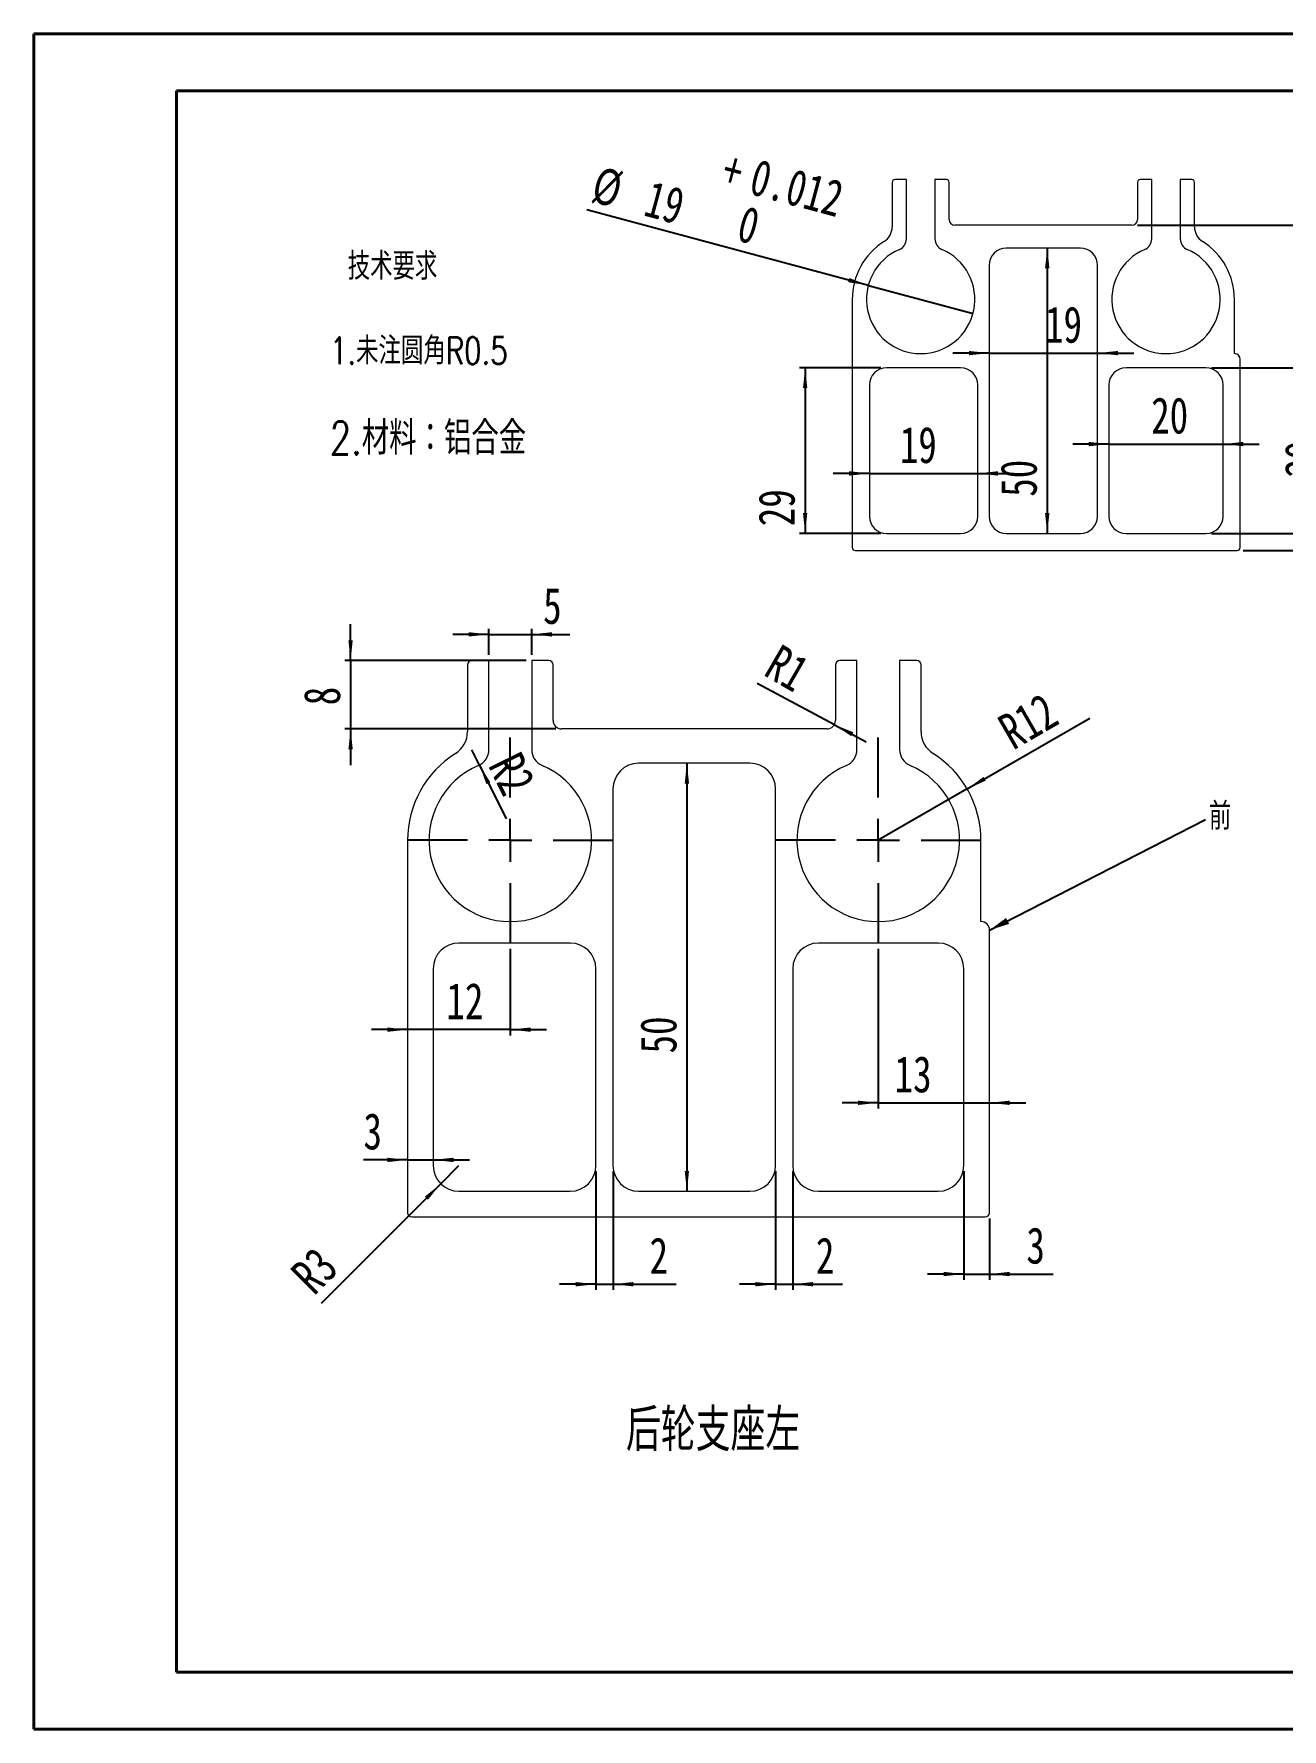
# Model space of a CAD drawing. Header units: millimetres. Extents: x 0 to 420, y 0 to 297.
# Drawn here: x 0.1 to 218.9, y 0.2 to 297.2 of the extents above; entities that cross this region are included whole.
import ezdxf

# ---------------------------------------------------------------- set-up
doc = ezdxf.new("R2010")
doc.units = ezdxf.units.MM
doc.layers.add('FORMAT', color=7, linetype='Continuous')
doc.styles.add('SLDTEXTSTYLE0', font='TXT', dxfattribs={"width": 0.75, "bigfont": 'bigfont'})
doc.styles.add('SLDTEXTSTYLE1', font='TXT', dxfattribs={"width": 0.75})
doc.dimstyles.new('SLDDIMSTYLE0', dxfattribs={"dimtxt": 6.35, "dimasz": 3.556, "dimexe": 0, "dimexo": 0.0625, "dimgap": 1.5875, "dimtad": 1, "dimdec": 6, "dimlfac": 0.666667, "dimrnd": 1e-09, "dimzin": 12, "dimdsep": 46, "dimtxsty": 'SLDTEXTSTYLE1', "dimsah": 1, "dimcen": 0.09, "dimadec": 0, "dimazin": 3, "dimtfac": 1, "dimtmove": 0, "dimatfit": 0, "dimfxl": 0, "dimfrac": 2, "dimtolj": 1, "dimtzin": 12, "dimarcsym": 0})
doc.dimstyles.new('SLDDIMSTYLE1', dxfattribs={"dimtxt": 6.35, "dimasz": 3.556, "dimexe": 0, "dimexo": 0.0625, "dimgap": 1.5875, "dimtad": 1, "dimlfac": 0.666667, "dimrnd": 1e-09, "dimzin": 12, "dimdsep": 46, "dimtxsty": 'SLDTEXTSTYLE1', "dimsah": 1, "dimcen": 0, "dimadec": 0, "dimazin": 3, "dimtfac": 1, "dimtofl": 0, "dimtmove": 0, "dimatfit": 3, "dimfxl": 0, "dimfrac": 2, "dimtolj": 1, "dimtzin": 12, "dimarcsym": 0})
doc.dimstyles.new('SLDDIMSTYLE10', dxfattribs={"dimtxt": 6.35, "dimasz": 3.556, "dimexe": 0, "dimexo": 0.0625, "dimgap": 1.5875, "dimtad": 1, "dimdec": 3, "dimrnd": 1e-09, "dimzin": 12, "dimdsep": 46, "dimtxsty": 'SLDTEXTSTYLE1', "dimblk1": 'NONE', "dimsah": 1, "dimcen": 0, "dimadec": 0, "dimazin": 3, "dimtol": 1, "dimtp": 0.012, "dimtfac": 1, "dimtdec": 3, "dimtmove": 0, "dimatfit": 3, "dimldrblk": 'NONE', "dimfxl": 0, "dimfrac": 2, "dimtolj": 1, "dimarcsym": 0})
doc.dimstyles.new('SLDDIMSTYLE2', dxfattribs={"dimtxt": 6.35, "dimasz": 3.556, "dimexe": 0, "dimexo": 0.0625, "dimgap": 1.5875, "dimtad": 1, "dimlfac": 0.666667, "dimrnd": 1e-09, "dimzin": 12, "dimdsep": 46, "dimtxsty": 'SLDTEXTSTYLE1', "dimsah": 1, "dimcen": 0, "dimadec": 0, "dimazin": 3, "dimtfac": 1, "dimtofl": 0, "dimtmove": 1, "dimatfit": 3, "dimfxl": 0, "dimfrac": 2, "dimtolj": 1, "dimtzin": 12, "dimarcsym": 0})
doc.dimstyles.new('SLDDIMSTYLE3', dxfattribs={"dimtxt": 6.35, "dimasz": 3.556, "dimexe": 0, "dimexo": 0.0625, "dimgap": 1.5875, "dimtad": 1, "dimdec": 6, "dimlfac": 0.666667, "dimrnd": 1e-09, "dimzin": 12, "dimdsep": 46, "dimtxsty": 'SLDTEXTSTYLE1', "dimsah": 1, "dimcen": 0.09, "dimadec": 0, "dimazin": 3, "dimtfac": 1, "dimtofl": 0, "dimtmove": 0, "dimatfit": 3, "dimfxl": 0, "dimfrac": 2, "dimtolj": 1, "dimtzin": 12, "dimarcsym": 0})
doc.dimstyles.new('SLDDIMSTYLE4', dxfattribs={"dimtxt": 0.18, "dimasz": 3.556, "dimexe": 0, "dimexo": 0.0625, "dimgap": 0, "dimtad": 0, "dimtih": 1, "dimtoh": 1, "dimdec": 0, "dimrnd": 1e-09, "dimzin": 0, "dimdsep": 46, "dimtxsty": 'Standard', "dimsah": 1, "dimcen": 0.09, "dimadec": 0, "dimazin": 0, "dimtfac": 3.556, "dimtdec": 0, "dimtofl": 0, "dimtmove": 0, "dimatfit": 3, "dimfxl": 0, "dimfrac": 2, "dimtolj": 1, "dimtzin": 0, "dimarcsym": 0})
doc.dimstyles.new('SLDDIMSTYLE8', dxfattribs={"dimtxt": 6.35, "dimasz": 3.556, "dimexe": 0, "dimexo": 0.0625, "dimgap": 1.5875, "dimtad": 1, "dimdec": 6, "dimrnd": 1e-09, "dimzin": 12, "dimdsep": 46, "dimtxsty": 'SLDTEXTSTYLE1', "dimsah": 1, "dimcen": 0.09, "dimadec": 0, "dimazin": 3, "dimtfac": 1, "dimtmove": 0, "dimatfit": 0, "dimfxl": 0, "dimfrac": 2, "dimtolj": 1, "dimtzin": 12, "dimarcsym": 0})
doc.dimstyles.new('SLDDIMSTYLE9', dxfattribs={"dimtxt": 6.35, "dimasz": 3.556, "dimexe": 0, "dimexo": 0.0625, "dimgap": 1.5875, "dimtad": 1, "dimdec": 6, "dimrnd": 1e-09, "dimzin": 12, "dimdsep": 46, "dimtxsty": 'SLDTEXTSTYLE1', "dimsah": 1, "dimcen": 0.09, "dimadec": 0, "dimazin": 3, "dimtfac": 1, "dimtofl": 0, "dimtmove": 0, "dimatfit": 3, "dimfxl": 0, "dimfrac": 2, "dimtolj": 1, "dimtzin": 12, "dimarcsym": 0})

# ---------------------------------------------------------------- blocks, each defined once
blk = doc.blocks.new('_D')
at = {"layer": 'FORMAT'}
for p, q in [((65.59, 99.94), (57.85, 99.94)), ((65.59, 99.94), (70.09, 99.94)), ((70.09, 99.94), (76.44, 99.94))]:
    blk.add_line(p, q, dxfattribs=at)
for points in [[(65.59, 99.94), (62.03, 100.32), (62.03, 99.56)], [(70.09, 99.94), (73.64, 99.56), (73.64, 100.32)]]:
    blk.add_solid(points, dxfattribs=at)
at = {"layer": 'FORMAT', "insert": (57.85, 108.13), "char_height": 6.35, "attachment_point": 1, "style": 'SLDTEXTSTYLE1'}
blk.add_mtext('3', dxfattribs=at)
blk = doc.blocks.new('_D_1')
at = {"layer": 'FORMAT'}
for p, q in [((163.09, 97.94), (163.09, 78.94)), ((167.59, 89.69), (167.59, 78.94)), ((163.09, 79.94), (156.74, 79.94)), ((163.09, 79.94), (167.59, 79.94)), ((167.59, 79.94), (178.75, 79.94))]:
    blk.add_line(p, q, dxfattribs=at)
for points in [[(163.09, 79.94), (159.53, 80.32), (159.53, 79.56)], [(167.59, 79.94), (171.14, 79.56), (171.14, 80.32)]]:
    blk.add_solid(points, dxfattribs=at)
at = {"layer": 'FORMAT', "insert": (174.05, 88.12), "char_height": 6.35, "attachment_point": 1, "style": 'SLDTEXTSTYLE1'}
blk.add_mtext('3', dxfattribs=at)
blk = doc.blocks.new('_D_2')
at = {"layer": 'FORMAT'}
for p, q in [((83.59, 136.94), (83.59, 121.76)), ((65.59, 122.76), (59.24, 122.76)), ((83.59, 122.76), (65.59, 122.76)), ((83.59, 122.76), (89.94, 122.76))]:
    blk.add_line(p, q, dxfattribs=at)
for points in [[(65.59, 122.76), (62.03, 123.14), (62.03, 122.38)], [(83.59, 122.76), (87.14, 122.38), (87.14, 123.14)]]:
    blk.add_solid(points, dxfattribs=at)
at = {"layer": 'FORMAT', "insert": (72.39, 130.94), "char_height": 6.35, "attachment_point": 1, "style": 'SLDTEXTSTYLE1'}
blk.add_mtext('12', dxfattribs=at)
blk = doc.blocks.new('_D_3')
at = {"layer": 'FORMAT'}
for p, q in [((148.09, 136.94), (148.09, 108.94)), ((148.09, 109.94), (141.74, 109.94)), ((148.09, 109.94), (167.59, 109.94)), ((167.59, 109.94), (173.94, 109.94))]:
    blk.add_line(p, q, dxfattribs=at)
for points in [[(148.09, 109.94), (144.53, 110.32), (144.53, 109.56)], [(167.59, 109.94), (171.14, 109.56), (171.14, 110.32)]]:
    blk.add_solid(points, dxfattribs=at)
at = {"layer": 'FORMAT', "insert": (150.95, 118.13), "char_height": 6.35, "attachment_point": 1, "style": 'SLDTEXTSTYLE1'}
blk.add_mtext('13', dxfattribs=at)
blk = doc.blocks.new('_D_4')
at = {"layer": 'FORMAT'}
for p, q in [((130.09, 97.94), (130.09, 77.16)), ((133.09, 97.94), (133.09, 77.16)), ((130.09, 78.16), (123.74, 78.16)), ((130.09, 78.16), (133.09, 78.16)), ((133.09, 78.16), (141.84, 78.16))]:
    blk.add_line(p, q, dxfattribs=at)
for points in [[(130.09, 78.16), (126.53, 78.54), (126.53, 77.78)], [(133.09, 78.16), (136.64, 77.78), (136.64, 78.54)]]:
    blk.add_solid(points, dxfattribs=at)
at = {"layer": 'FORMAT', "insert": (137.15, 86.34), "char_height": 6.35, "attachment_point": 1, "style": 'SLDTEXTSTYLE1'}
blk.add_mtext('2', dxfattribs=at)
blk = doc.blocks.new('_D_5')
at = {"layer": 'FORMAT'}
for p, q in [((98.59, 97.94), (98.59, 77.16)), ((101.59, 97.94), (101.59, 77.16)), ((98.59, 78.16), (92.24, 78.16)), ((98.59, 78.16), (101.59, 78.16)), ((101.59, 78.16), (112.68, 78.16))]:
    blk.add_line(p, q, dxfattribs=at)
for points in [[(98.59, 78.16), (95.03, 78.54), (95.03, 77.78)], [(101.59, 78.16), (105.14, 77.78), (105.14, 78.54)]]:
    blk.add_solid(points, dxfattribs=at)
at = {"layer": 'FORMAT', "insert": (107.99, 86.34), "char_height": 6.35, "attachment_point": 1, "style": 'SLDTEXTSTYLE1'}
blk.add_mtext('2', dxfattribs=at)
blk = doc.blocks.new('_D_6')
at = {"layer": 'FORMAT'}
for q in [(185.19, 177.36), (148.09, 155.94)]:
    blk.add_line((163.68, 164.94), q, dxfattribs=at)
blk.add_solid([(163.68, 164.94), (166.95, 166.39), (166.56, 167.05)], dxfattribs=at)
at = {"layer": 'FORMAT', "insert": (168.54, 177.14), "char_height": 6.35, "attachment_point": 1, "rotation": 30, "style": 'SLDTEXTSTYLE1'}
blk.add_mtext('R12', dxfattribs=at)
blk = doc.blocks.new('_D_7')
at = {"layer": 'FORMAT'}
for p, q in [((55.59, 187.44), (55.59, 193.79)), ((86.34, 187.44), (54.59, 187.44)), ((55.59, 187.44), (55.59, 175.44)), ((91.59, 175.44), (54.59, 175.44)), ((55.59, 175.44), (55.59, 169.09))]:
    blk.add_line(p, q, dxfattribs=at)
for points in [[(55.59, 187.44), (55.97, 190.99), (55.21, 190.99)], [(55.59, 175.44), (55.21, 171.88), (55.97, 171.88)]]:
    blk.add_solid(points, dxfattribs=at)
at = {"layer": 'FORMAT', "insert": (47.4, 179.59), "char_height": 6.35, "attachment_point": 1, "rotation": 90, "style": 'SLDTEXTSTYLE1'}
blk.add_mtext('8', dxfattribs=at)
blk = doc.blocks.new('_D_8')
at = {"layer": 'FORMAT'}
for q in [(74.59, 98.94), (50.42, 74.77)]:
    blk.add_line((71.4, 95.76), q, dxfattribs=at)
blk.add_solid([(71.4, 95.76), (68.62, 93.51), (69.16, 92.97)], dxfattribs=at)
at = {"layer": 'FORMAT', "insert": (44.68, 80.51), "char_height": 6.35, "attachment_point": 1, "rotation": 45, "style": 'SLDTEXTSTYLE1'}
blk.add_mtext('R3', dxfattribs=at)
blk = doc.blocks.new('_D_9')
at = {"layer": 'FORMAT'}
for q in [(126.84, 183.38), (145.99, 173.21)]:
    blk.add_line((140.39, 176.19), q, dxfattribs=at)
blk.add_solid([(140.39, 176.19), (143.35, 174.18), (143.71, 174.86)], dxfattribs=at)
at = {"layer": 'FORMAT', "insert": (130.93, 190.47), "char_height": 6.35, "attachment_point": 1, "rotation": 330, "style": 'SLDTEXTSTYLE1'}
blk.add_mtext('R1', dxfattribs=at)
blk = doc.blocks.new('_D_10')
at = {"layer": 'FORMAT'}
for p, q in [((79.84, 192.01), (73.49, 192.01)), ((79.84, 188.44), (79.84, 193.01)), ((79.84, 192.01), (87.34, 192.01)), ((87.34, 188.44), (87.34, 193.01)), ((87.34, 192.01), (94.04, 192.01))]:
    blk.add_line(p, q, dxfattribs=at)
for points in [[(79.84, 192.01), (76.28, 192.39), (76.28, 191.63)], [(87.34, 192.01), (90.89, 191.63), (90.89, 192.39)]]:
    blk.add_solid(points, dxfattribs=at)
at = {"layer": 'FORMAT', "insert": (89.34, 200.2), "char_height": 6.35, "attachment_point": 1, "style": 'SLDTEXTSTYLE1'}
blk.add_mtext('5', dxfattribs=at)
blk = doc.blocks.new('_D_11')
at = {"layer": 'FORMAT'}
blk.add_line((114.54, 169.44), (114.54, 94.44), dxfattribs=at)
for points in [[(114.54, 169.44), (114.16, 165.88), (114.92, 165.88)], [(114.54, 94.44), (114.92, 97.99), (114.16, 97.99)]]:
    blk.add_solid(points, dxfattribs=at)
at = {"layer": 'FORMAT', "insert": (106.36, 118.59), "char_height": 6.35, "attachment_point": 1, "rotation": 90, "style": 'SLDTEXTSTYLE1'}
blk.add_mtext('50', dxfattribs=at)
blk = doc.blocks.new('_D_12')
at = {"layer": 'FORMAT'}
for q in [(76.84, 171.81), (82.84, 159.7)]:
    blk.add_line((78.17, 169.12), q, dxfattribs=at)
blk.add_solid([(78.17, 169.12), (79.4, 165.77), (80.09, 166.11)], dxfattribs=at)
at = {"layer": 'FORMAT', "insert": (85.3, 171.89), "char_height": 6.35, "attachment_point": 1, "rotation": 296.3427, "style": 'SLDTEXTSTYLE1'}
blk.add_mtext('R2', dxfattribs=at)
blk = doc.blocks.new('SW_NOTE_2')
at = {"layer": 'FORMAT', "color": 0, "insert": (0.6, 2.99), "char_height": 4.762, "attachment_point": 1, "style": 'SLDTEXTSTYLE0'}
blk.add_mtext('\\M+1914F', dxfattribs=at)
blk = doc.blocks.new('SW_CENTERMARKSYMBOL_0')
at = {"layer": 'FORMAT', "color": 0}
for p, q in [((0, 7.5), (0, 18)), ((0, 0), (0, 3.75)), ((-7.5, 0), (-18, 0)), ((0, 0), (-3.75, 0)), ((0, 0), (0, -3.75)), ((0, 0), (3.75, 0)), ((7.5, 0), (18, 0)), ((0, -7.5), (0, -18))]:
    blk.add_line(p, q, dxfattribs=at)
blk = doc.blocks.new('SW_CENTERMARKSYMBOL_1')
at = {"layer": 'FORMAT', "color": 0}
for p, q in [((0, 7.5), (0, 18)), ((0, 0), (0, 3.75)), ((-7.5, 0), (-18, 0)), ((0, 0), (-3.75, 0)), ((0, 0), (0, -3.75)), ((0, 0), (3.75, 0)), ((7.5, 0), (18, 0)), ((0, -7.5), (0, -18))]:
    blk.add_line(p, q, dxfattribs=at)
blk = doc.blocks.new('_D_29')
at = {"layer": 'FORMAT'}
for p, q in [((146.52, 220.21), (140.17, 220.21)), ((146.52, 220.21), (165.52, 220.21)), ((165.52, 220.21), (171.87, 220.21))]:
    blk.add_line(p, q, dxfattribs=at)
for points in [[(146.52, 220.21), (142.97, 220.59), (142.97, 219.82)], [(165.52, 220.21), (169.08, 219.82), (169.08, 220.59)]]:
    blk.add_solid(points, dxfattribs=at)
at = {"layer": 'FORMAT', "insert": (151.86, 228.39), "char_height": 6.35, "attachment_point": 1, "style": 'SLDTEXTSTYLE1'}
blk.add_mtext('19', dxfattribs=at)
blk = doc.blocks.new('_D_30')
at = {"layer": 'FORMAT'}
for p, q in [((167.52, 241.29), (161.17, 241.29)), ((167.52, 241.29), (186.52, 241.29)), ((186.52, 241.29), (192.87, 241.29))]:
    blk.add_line(p, q, dxfattribs=at)
for points in [[(167.52, 241.29), (163.97, 241.67), (163.97, 240.91)], [(186.52, 241.29), (190.08, 240.91), (190.08, 241.67)]]:
    blk.add_solid(points, dxfattribs=at)
at = {"layer": 'FORMAT', "insert": (177.32, 249.47), "char_height": 6.35, "attachment_point": 1, "style": 'SLDTEXTSTYLE1'}
blk.add_mtext('19', dxfattribs=at)
blk = doc.blocks.new('_D_31')
at = {"layer": 'FORMAT'}
for p, q in [((188.52, 225.35), (182.17, 225.35)), ((188.52, 225.35), (208.52, 225.35)), ((208.52, 225.35), (214.87, 225.35))]:
    blk.add_line(p, q, dxfattribs=at)
for points in [[(188.52, 225.35), (184.97, 225.73), (184.97, 224.97)], [(208.52, 225.35), (212.08, 224.97), (212.08, 225.73)]]:
    blk.add_solid(points, dxfattribs=at)
at = {"layer": 'FORMAT', "insert": (195.93, 233.54), "char_height": 6.35, "attachment_point": 1, "style": 'SLDTEXTSTYLE1'}
blk.add_mtext('20', dxfattribs=at)
blk = doc.blocks.new('_D_32')
at = {"layer": 'FORMAT'}
for p, q in [((148.52, 238.7), (134.27, 238.7)), ((135.27, 238.7), (135.27, 209.7)), ((148.52, 209.7), (134.27, 209.7))]:
    blk.add_line(p, q, dxfattribs=at)
for points in [[(135.27, 238.7), (134.89, 235.15), (135.65, 235.15)], [(135.27, 209.7), (135.65, 213.26), (134.89, 213.26)]]:
    blk.add_solid(points, dxfattribs=at)
at = {"layer": 'FORMAT', "insert": (127.09, 210.96), "char_height": 6.35, "attachment_point": 1, "rotation": 90, "style": 'SLDTEXTSTYLE1'}
blk.add_mtext('29', dxfattribs=at)
blk = doc.blocks.new('_D_33')
at = {"layer": 'FORMAT'}
blk.add_line((177.7, 259.7), (177.7, 209.7), dxfattribs=at)
for points in [[(177.7, 259.7), (177.32, 256.15), (178.09, 256.15)], [(177.7, 209.7), (178.09, 213.26), (177.32, 213.26)]]:
    blk.add_solid(points, dxfattribs=at)
at = {"layer": 'FORMAT', "insert": (169.52, 216.12), "char_height": 6.35, "attachment_point": 1, "rotation": 90, "style": 'SLDTEXTSTYLE1'}
blk.add_mtext('50', dxfattribs=at)
blk = doc.blocks.new('_D_34')
at = {"layer": 'FORMAT'}
for p, q in [((206.52, 238.7), (228.52, 238.7)), ((227.52, 209.7), (227.52, 238.7)), ((206.52, 209.7), (228.52, 209.7))]:
    blk.add_line(p, q, dxfattribs=at)
for points in [[(227.52, 238.7), (227.14, 235.15), (227.9, 235.15)], [(227.52, 209.7), (227.9, 213.26), (227.14, 213.26)]]:
    blk.add_solid(points, dxfattribs=at)
at = {"layer": 'FORMAT', "insert": (219.34, 219.51), "char_height": 6.35, "attachment_point": 1, "rotation": 90, "style": 'SLDTEXTSTYLE1'}
blk.add_mtext('29', dxfattribs=at)
blk = doc.blocks.new('_D_35')
at = {"layer": 'FORMAT'}
for q in [(97.03, 266.38), (164.7, 248.24)]:
    blk.add_line((146.35, 253.16), q, dxfattribs=at)
blk.add_solid([(146.35, 253.16), (143.01, 254.45), (142.81, 253.71)], dxfattribs=at)
at = {"layer": 'FORMAT', "char_height": 6.35, "attachment_point": 1, "rotation": 345, "style": 'SLDTEXTSTYLE1'}
for s, insert in [('%%c', (99.1, 274.08)), ('+', (121.87, 276.75)), ('0.012', (126.82, 275.42)), ('19', (108.35, 271.6)), ('0', (124.63, 267.24))]:
    blk.add_mtext(s, dxfattribs=dict(at, insert=insert))
blk = doc.blocks.new('_NONE')
blk = doc.blocks.new('_D_36')
at = {"layer": 'FORMAT'}
for p, q in [((193.52, 263.7), (240.52, 263.7)), ((239.52, 263.7), (239.52, 206.7)), ((212.02, 206.7), (240.52, 206.7))]:
    blk.add_line(p, q, dxfattribs=at)
for points in [[(239.52, 263.7), (239.14, 260.15), (239.9, 260.15)], [(239.52, 206.7), (239.9, 210.26), (239.14, 210.26)]]:
    blk.add_solid(points, dxfattribs=at)
at = {"layer": 'FORMAT', "insert": (231.34, 230.51), "char_height": 6.35, "attachment_point": 1, "rotation": 90, "style": 'SLDTEXTSTYLE1'}
blk.add_mtext('57', dxfattribs=at)

msp = doc.modelspace()

# ---------------------------------------------------------------- linework, layer by layer
at = {"color": 7, "linetype": 'Continuous', "lineweight": 40}
for p, q in [((0.0788436, 0.2147802), (0.0788436, 297.2147802)), ((0.0788436, 297.2147802), (420.0788436, 297.2147802)), ((25.0788436, 10.2147802), (25.0788436, 287.2147802)), ((25.0788436, 287.2147802), (410.0788436, 287.2147802)), ((25.0788436, 10.2147802), (410.0788436, 10.2147802)), ((0.0788436, 0.2147802), (420.0788436, 0.2147802))]:
    msp.add_line(p, q, dxfattribs=at)
at = {"color": 7, "linetype": 'Continuous', "lineweight": 15}
for p, q in [((150.5213122, 271.2032692), (150.5213122, 263.3918469)), ((153.0213117, 271.7032698), (151.0213118, 271.7032698)), ((153.0213117, 261.2862747), (153.0213117, 271.7032698)), ((158.0213115, 271.7032698), (158.0213115, 261.2862747)), ((160.0213119, 271.7032698), (158.0213115, 271.7032698)), ((160.5213129, 264.7032694), (160.5213129, 271.2032692)), ((193.5213127, 271.2032692), (193.5213127, 264.7032694)), ((196.0213103, 271.7032698), (194.0213137, 271.7032698)), ((196.0213103, 261.2862747), (196.0213103, 271.7032698)), ((201.021313, 271.7032698), (201.021313, 261.2862747)), ((203.0213133, 271.7032698), (201.021313, 271.7032698)), ((203.5213106, 263.3918469), (203.5213106, 271.2032692)), ((192.5213107, 263.7032694), (161.5213112, 263.7032694)), ((183.5213111, 259.7032692), (170.5213127, 259.7032692)), ((167.5213122, 256.7032692), (167.5213122, 212.7032704)), ((186.5213134, 212.7032704), (186.5213134, 256.7032692)), ((143.521312, 250.7032691), (143.521312, 207.2032704)), ((210.5213136, 241.2032685), (210.5213136, 250.7032691)), ((162.5213114, 238.703269), (149.521312, 238.703269)), ((205.521311, 238.703269), (191.5213124, 238.703269)), ((211.5213157, 207.2032704), (211.5213157, 240.2032702)), ((146.521312, 235.7032685), (146.521312, 212.7032704)), ((165.5213118, 212.7032704), (165.5213118, 235.7032685)), ((188.5213138, 235.7032685), (188.5213138, 212.7032704)), ((208.5213096, 212.7032704), (208.5213096, 235.7032685)), ((149.521312, 209.703268), (162.5213114, 209.703268)), ((170.5213127, 209.703268), (183.5213111, 209.703268)), ((191.5213124, 209.703268), (205.521311, 209.703268)), ((144.021312, 206.7032694), (211.0213146, 206.7032694)), ((79.8367833, 187.4385412), (76.8367835, 187.4385412)), ((79.8367833, 171.8130486), (79.8367833, 187.4385412)), ((87.3367831, 187.4385412), (87.3367831, 171.8130486)), ((90.3367836, 187.4385412), (87.3367831, 187.4385412)), ((144.3367813, 187.4385412), (141.3367864, 187.4385412)), ((144.3367813, 171.8130486), (144.3367813, 187.4385412)), ((151.8367853, 187.4385412), (151.8367853, 171.8130486)), ((154.8367858, 187.4385412), (151.8367853, 187.4385412)), ((76.0867841, 186.6885404), (76.0867841, 174.9714069)), ((91.0867851, 176.9385407), (91.0867851, 186.6885404)), ((140.5867849, 186.6885404), (140.5867849, 176.9385407)), ((155.5867817, 174.9714069), (155.5867817, 186.6885404)), ((139.0867818, 175.4385406), (92.5867826, 175.4385406)), ((125.5867824, 169.4385403), (106.0867848, 169.4385403)), ((101.5867841, 164.9385403), (101.5867841, 98.938542)), ((130.0867859, 98.938542), (130.0867859, 164.9385403)), ((65.5867837, 155.9385402), (65.5867837, 90.6885421)), ((166.0867862, 141.6885393), (166.0867862, 155.9385402)), ((167.5867893, 90.6885421), (167.5867893, 140.1885418)), ((94.0867828, 137.9385401), (74.5867838, 137.9385401)), ((158.5867822, 137.9385401), (137.5867844, 137.9385401)), ((70.0867838, 133.4385393), (70.0867838, 98.938542)), ((98.5867836, 98.938542), (98.5867836, 133.4385393)), ((133.0867864, 133.4385393), (133.0867864, 98.938542)), ((163.0867802, 98.938542), (163.0867802, 133.4385393)), ((74.5867838, 94.4385385), (94.0867828, 94.4385385)), ((106.0867848, 94.4385385), (125.5867824, 94.4385385)), ((137.5867844, 94.4385385), (158.5867822, 94.4385385)), ((66.3367838, 89.9385406), (166.8367878, 89.9385406))]:
    msp.add_line(p, q, dxfattribs=at)
for centre, radius, start, end in [((151.021312, 271.2032694), 0.5, 90, 180), ((160.021312, 271.2032694), 0.5, 0, 90), ((194.021312, 271.2032694), 0.5, 90, 180), ((203.021312, 271.2032694), 0.5, 0, 90), ((161.521312, 264.7032694), 1, 180, 270), ((192.521312, 264.7032694), 1, 270, 0), ((147.521312, 263.3918469), 3, 302.230952636, 0), ((206.521312, 263.3918469), 3, 180, 237.769047364), ((155.521312, 250.7032694), 12, 122.230952636, 180), ((155.521312, 250.7032694), 9.5, 113.035684106, 66.964315894), ((151.021312, 261.2862746), 2, 293.035684106, 0), ((160.021312, 261.2862746), 2, 180, 246.964315894), ((170.521312, 256.7032694), 3, 90, 180), ((183.521312, 256.7032694), 3, 0, 90), ((198.521312, 250.7032694), 9.5, 113.035684106, 66.964315894), ((194.021312, 261.2862746), 2, 293.035684106, 0), ((203.021312, 261.2862746), 2, 180, 246.964315894), ((198.521312, 250.7032694), 12, 0, 57.769047364), ((210.521312, 240.2032694), 1, 0, 90), ((149.521312, 235.7032694), 3, 90, 180), ((162.521312, 235.7032694), 3, 0, 90), ((191.521312, 235.7032694), 3, 90, 180), ((205.521312, 235.7032694), 3, 0, 90), ((149.521312, 212.7032694), 3, 180, 270), ((162.521312, 212.7032694), 3, 270, 0), ((170.521312, 212.7032694), 3, 180, 270), ((183.521312, 212.7032694), 3, 270, 0), ((191.521312, 212.7032694), 3, 180, 270), ((205.521312, 212.7032694), 3, 270, 0), ((144.021312, 207.2032694), 0.5, 180, 270), ((211.021312, 207.2032694), 0.5, 270, 0), ((76.8367837, 186.6885406), 0.75, 90, 180), ((90.3367837, 186.6885406), 0.75, 0, 90), ((141.3367837, 186.6885406), 0.75, 90, 180), ((154.8367837, 186.6885406), 0.75, 0, 90), ((92.5867837, 176.9385406), 1.5, 180, 270), ((139.0867837, 176.9385406), 1.5, 270, 0), ((71.5867837, 174.9714069), 4.5, 302.230952636, 0), ((160.0867837, 174.9714069), 4.5, 180, 237.769047364), ((83.5867837, 155.9385406), 18, 122.230952636, 180), ((76.8367837, 171.8130485), 3, 293.035684106, 0), ((90.3367837, 171.8130485), 3, 180, 246.964315894), ((106.0867837, 164.9385406), 4.5, 90, 180), ((125.5867837, 164.9385406), 4.5, 0, 90), ((141.3367837, 171.8130485), 3, 293.035684106, 0), ((154.8367837, 171.8130485), 3, 180, 246.964315894), ((148.0867837, 155.9385406), 18, 0, 57.769047364), ((83.5867837, 155.9385406), 14.25, 113.035684106, 66.964315894), ((148.0867837, 155.9385406), 14.25, 113.035684106, 66.964315894), ((166.0867837, 140.1885406), 1.5, 0, 90), ((74.5867837, 133.4385406), 4.5, 90, 180), ((94.0867837, 133.4385406), 4.5, 0, 90), ((137.5867837, 133.4385406), 4.5, 90, 180), ((158.5867837, 133.4385406), 4.5, 0, 90), ((74.5867837, 98.9385406), 4.5, 180, 270), ((94.0867837, 98.9385406), 4.5, 270, 0), ((106.0867837, 98.9385406), 4.5, 180, 270), ((125.5867837, 98.9385406), 4.5, 270, 0), ((137.5867837, 98.9385406), 4.5, 180, 270), ((158.5867837, 98.9385406), 4.5, 270, 0), ((66.3367837, 90.6885406), 0.75, 180, 270), ((166.8367837, 90.6885406), 0.75, 270, 0)]:
    msp.add_arc(centre, radius, start, end, dxfattribs=at)

# ---------------------------------------------------------------- block references
at = {"layer": 'FORMAT'}
for name, p in [('SW_CENTERMARKSYMBOL_0', (83.5867837, 155.9385406)), ('SW_CENTERMARKSYMBOL_1', (148.0867837, 155.9385406)), ('SW_NOTE_2', (205.442029, 159.5652174))]:
    msp.add_blockref(name, p, dxfattribs=at)

# ---------------------------------------------------------------- texts
at = {"color": 7, "linetype": 'Continuous', "lineweight": 0, "insert": (51.9453818, 229.3334429), "char_height": 5.820833333, "attachment_point": 1, "style": 'SLDTEXTSTYLE0'}
msp.add_mtext('2.\\M+18DDE\\M+197BF\\M+18146铝\\M+18D87\\M+18BE0', dxfattribs=at)
at = {"layer": 'FORMAT', "attachment_point": 1, "style": 'SLDTEXTSTYLE0'}
for s, insert, char_height in [('\\M+18B5A术\\M+19776\\M+18B81', (55.0856344, 258.8980078), 4.7625), ('1.\\M+196A2\\M+1928D圆\\M+18A70R0.5', (51.9626783, 244.0988822), 4.7625), ('\\M+18D40轮\\M+18E78\\M+18DC0\\M+18DB6', (103.856565, 56.3268625), 7.408333333)]:
    msp.add_mtext(s, dxfattribs=dict(at, insert=insert, char_height=char_height))

# ---------------------------------------------------------------- dimensions: what is measured, and where the dimension line sits
at = {"layer": 'FORMAT'}
dim = msp.add_diameter_dim_2p(p1=(164.6976073, 248.2444885), p2=(146.3450166, 253.1620503), dimstyle='SLDDIMSTYLE10', dxfattribs=at)
dim.commit()
dim.dimension.update_dxf_attribs({"geometry": '_D_35', "text_midpoint": (119.1066347, 260.4605654), "dimtype": 163})
for base, p1, p2, dimstyle, picture, middle in [((239.521312, 206.7032694), (192.521312, 263.7032694), (211.021312, 206.7032694), 'SLDDIMSTYLE9', '_D_36', (239.521312, 235.2032694)), ((177.7042493, 209.7032694), (183.521312, 259.7032694), (183.521312, 209.7032694), 'SLDDIMSTYLE9', '_D_33', (177.7042493, 220.816378)), ((135.2718416, 209.7032694), (149.521312, 238.7032694), (149.521312, 209.7032694), 'SLDDIMSTYLE9', '_D_32', (135.2718416, 215.6526459)), ((227.521312, 238.7032694), (205.521312, 209.7032694), (205.521312, 238.7032694), 'SLDDIMSTYLE9', '_D_34', (227.521312, 224.2032694)), ((55.5867837, 175.4385406), (87.3367837, 187.4385406), (92.5867837, 175.4385406), 'SLDDIMSTYLE0', '_D_7', (55.5867837, 181.9327454)), ((114.5416878, 94.4385406), (106.0867837, 169.4385406), (106.0867837, 94.4385406), 'SLDDIMSTYLE3', '_D_11', (114.5416878, 123.284342))]:
    dim = msp.add_linear_dim(base=base, p1=p1, p2=p2, angle=90, dimstyle=dimstyle, dxfattribs=at)
    dim.commit()
    dim.dimension.update_dxf_attribs({"geometry": picture, "text_midpoint": middle, "dimtype": 160})
for base, p1, p2, dimstyle, picture, middle in [((186.521312, 241.2893149), (167.521312, 256.7032694), (186.521312, 256.7032694), 'SLDDIMSTYLE8', '_D_30', (182.0157097, 241.2893149)), ((208.521312, 225.35236), (188.521312, 235.7032694), (208.521312, 235.7032694), 'SLDDIMSTYLE8', '_D_31', (200.6200945, 225.35236)), ((165.521312, 220.2053348), (146.521312, 212.7032694), (165.521312, 212.7032694), 'SLDDIMSTYLE8', '_D_29', (156.548691, 220.2053348)), ((87.3367837, 192.0113773), (79.8367837, 187.4385406), (87.3367837, 187.4385406), 'SLDDIMSTYLE0', '_D_10', (91.6901418, 192.0113773)), ((65.5867837, 122.7592008), (83.5867837, 137.9385406), (65.5867837, 90.6885406), 'SLDDIMSTYLE0', '_D_2', (77.0820837, 122.7592008)), ((167.5867837, 109.9416056), (148.0867837, 137.9385406), (167.5867837, 90.6885406), 'SLDDIMSTYLE0', '_D_3', (155.6435718, 109.9416056)), ((70.0867837, 99.9400731), (65.5867837, 90.6885406), (70.0867837, 98.9385406), 'SLDDIMSTYLE0', '_D', (60.1997257, 99.9400731)), ((101.5867837, 78.1569896), (98.5867837, 98.9385406), (101.5867837, 98.9385406), 'SLDDIMSTYLE0', '_D_5', (110.3337952, 78.1569896)), ((133.0867837, 78.1569896), (130.0867837, 98.9385406), (133.0867837, 98.9385406), 'SLDDIMSTYLE0', '_D_4', (139.4965778, 78.1569896)), ((167.5867837, 79.9385406), (163.0867837, 98.9385406), (167.5867837, 90.6885406), 'SLDDIMSTYLE0', '_D_1', (176.3993325, 79.9385406))]:
    dim = msp.add_linear_dim(base=base, p1=p1, p2=p2, dimstyle=dimstyle, dxfattribs=at)
    dim.commit()
    dim.dimension.update_dxf_attribs({"geometry": picture, "text_midpoint": middle, "dimtype": 160})
for center, mpoint, dimstyle, picture, middle in [((139.0867837, 176.9385406), (140.3858218, 176.1885406), 'SLDDIMSTYLE2', '_D_9', (130.4365773, 181.9327554)), ((148.0867837, 155.9385406), (163.675241, 164.9385406), 'SLDDIMSTYLE1', '_D_6', (179.1994733, 173.9014646)), ((76.8367837, 171.8130485), (78.1680004, 169.1245801), 'SLDDIMSTYLE1', '_D_12', (81.1405856, 163.1213038)), ((74.5867837, 98.9385406), (71.4048032, 95.7565601), 'SLDDIMSTYLE1', '_D_8', (53.5962102, 77.9479671))]:
    dim = msp.add_radius_dim(center=center, mpoint=mpoint, dimstyle=dimstyle, dxfattribs=at)
    dim.commit()
    dim.dimension.update_dxf_attribs({"geometry": picture, "text_midpoint": middle, "dimtype": 164})

# ---------------------------------------------------------------- leaders
msp.add_leader([(167.5867837, 140.1885406), (205.442029, 159.5652174)], dimstyle='SLDDIMSTYLE4', dxfattribs=at)

doc.saveas('drawing.dxf')
